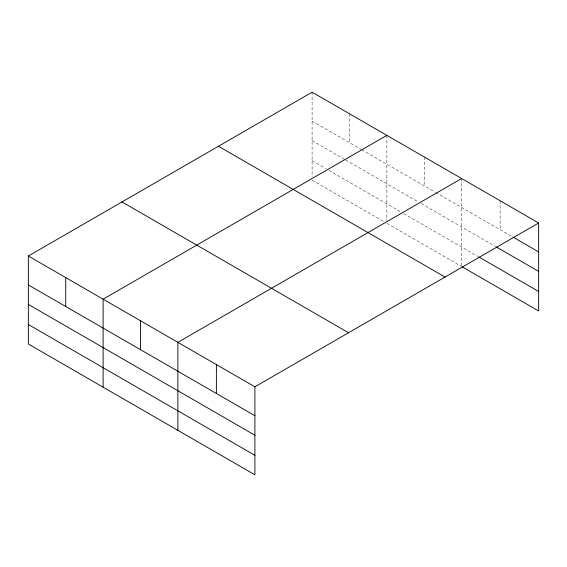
<?xml version="1.0" encoding="UTF-8"?>
<svg xmlns="http://www.w3.org/2000/svg" width="567" height="567" viewBox="0 0 567 567"><rect width="100%" height="100%" fill="white"/><g stroke="black" fill="none" stroke-linecap="round" stroke-linejoin="round"><path stroke-width="0.43" stroke-dasharray="2.83 2.13" d="M312.098 121.104L360.924 149.291M361.689 149.731L434.924 192.015M435.683 192.454L512.221 236.645M312.098 140.602L344.899 159.54M345.664 159.979L418.141 201.824M421.189 203.588L495.608 246.546M312.098 160.688L325.834 168.619M328.881 170.376L400.593 211.782M403.647 213.546L478.236 256.61M312.098 180.186L384.575 222.03M386.864 223.348L461.623 266.511M500.137 200.753L500.137 229.663M461.623 178.52L461.623 265.668M424.244 156.939L424.244 185.848M386.864 135.357L386.864 220.811M349.478 113.776L349.478 142.686M312.098 92.194L312.098 176.798"/><path stroke-width="0.85" d="M28.35 256.015L254.902 386.814L254.902 474.806L28.35 344.006L28.35 256.015L312.098 92.194L538.65 222.994L538.65 310.985L462.374 266.951M386.864 135.357L103.109 299.178L103.109 387.169M461.623 178.52L177.875 342.34L177.875 430.332M254.902 386.814L538.65 222.994M512.972 237.077L538.65 251.904M496.359 246.985L538.65 271.402M478.995 257.042L538.65 291.488M218.465 146.258L445.01 277.05M121.99 201.951L348.535 332.751M28.35 284.925L254.902 415.724M28.35 304.422L254.902 435.222M28.35 324.508L254.902 455.308M216.388 364.574L216.388 393.491M140.496 320.759L140.496 349.669M65.729 277.596L65.729 306.506"/></g></svg>
